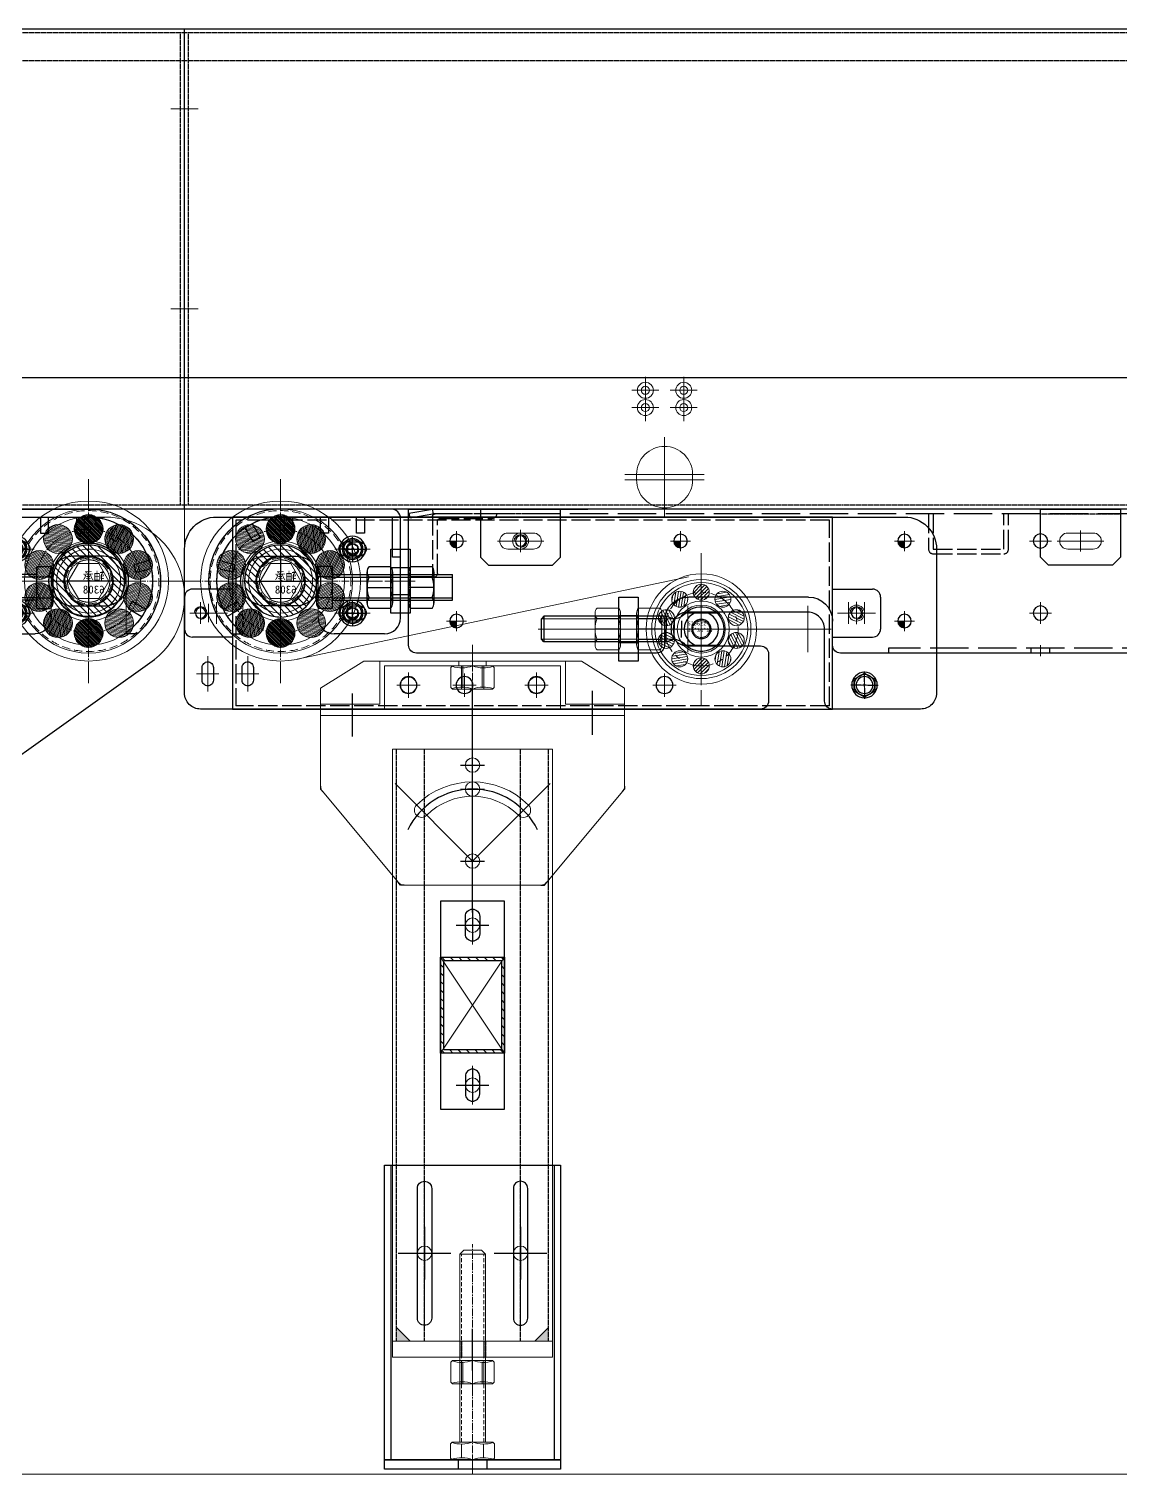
# Model space of a CAD drawing. Header units: millimetres. Extents: x 845401 to 948039, y 511594 to 550263.
# Drawn here: x 910984 to 911666, y 544184 to 545087 of the extents above; entities that cross this region are included whole.
import ezdxf

# ---------------------------------------------------------------- set-up
doc = ezdxf.new("R2010")
doc.units = ezdxf.units.MM
for name, pattern in [('ACAD_ISO02W100', [15, 12, -3]), ('CENTER', [0]), ('CENTER2', [28.575, 19.05, -3.175, 3.175, -3.175]), ('CENTERX2', [4, 2.5, -0.5, 0.5, -0.5]), ('DASHED', [0.75, 0.5, -0.25]), ('DASHED2', [0.375, 0.25, -0.125]), ('HIDDEN', [0.375, 0.25, -0.125])]:
    doc.linetypes.add(name, pattern=pattern)
for name, color, linetype in [('00', 7, 'Continuous'), ('1轮廓实线层', 7, 'Continuous'), ('21', 1, 'Continuous'), ('2细线层', 4, 'Continuous'), ('3中心线层', 1, 'CENTER'), ('4虚线层', 6, 'DASHED'), ('5剖面线层', 2, 'Continuous'), ('CL', 7, 'Continuous'), ('虚线', 4, 'ACAD_ISO02W100')]:
    doc.layers.add(name, color=color, linetype=linetype)
for name, color, linetype, lineweight in [('A-剖-0.10mm.......SECT-L01', 255, 'Continuous', 18), ('中心线', 1, 'CENTER', 9), ('剖面线', 6, 'Continuous', 15), ('粗实线', 7, 'Continuous', 30), ('细实线', 2, 'Continuous', 18)]:
    doc.layers.add(name, color=color, linetype=linetype, lineweight=lineweight)

# ---------------------------------------------------------------- blocks, each defined once
blk = doc.blocks.new('A$C040F782D12')
for p, q in [((862828.36, -655715.14), (862866.86, -655715.14)), ((862828.36, -655715.14), (862828.36, -655715.14)), ((862863.86, -655718.14), (862831.36, -655718.14)), ((862868.36, -655716.64), (862868.36, -655755.14)), ((862865.36, -655752.14), (862865.36, -655719.64)), ((862868.36, -655755.14), (862868.36, -655755.14))]:
    blk.add_line(p, q)
for centre, radius, start, end in [((862831.36, -655715.14), 3, 180, 270), ((862863.86, -655719.64), 1.5, 0, 90), ((862866.86, -655716.64), 1.5, 0, 90), ((862868.36, -655752.14), 3, 180, 270)]:
    blk.add_arc(centre, radius, start, end)
blk = doc.blocks.new('A$C433C1705')
at = {"layer": '虚线', "ltscale": 5}
blk.add_blockref('A$C040F782D12', (-862828.36, 655755.14), dxfattribs=at)
blk = doc.blocks.new('G$C93B904BA')
at = {"color": 1, "linetype": 'CENTER', "lineweight": -2, "ltscale": 3}
for p, q in [((-7, 0), (7, 0)), ((0, 7), (0, -7))]:
    blk.add_line(p, q, dxfattribs=at)
at = {"color": 0, "linetype": 'ByBlock', "lineweight": -2}
blk.add_circle((0, 0), 5, dxfattribs=at)
blk = doc.blocks.new('G$C56B2856F')
at = {"linetype": 'ByBlock', "lineweight": -2}
h = blk.add_hatch(dxfattribs=at)
h.set_pattern_fill('ANSI31', color=0, scale=0.2, style=0)
h.set_pattern_definition([(45, (-3782.49265, -49905.5814), (-0.449012806, 0.449012806), [])])
h.paths.add_polyline_path([(4.25, 0), (0, 0), (0, -4.25, 0.414214)])
at = {"color": 1, "linetype": 'CENTER', "lineweight": -2, "ltscale": 3}
for p, q in [((-6.25, 0), (6.25, 0)), ((0, 6.25), (0, -6.25))]:
    blk.add_line(p, q, dxfattribs=at)
at = {"color": 0, "linetype": 'ByBlock', "lineweight": -2}
blk.add_circle((0, 0), 4.25, dxfattribs=at)
blk = doc.blocks.new('A$C13691031')
at = {"layer": '虚线'}
for p, q in [((5, 40), (5, 18)), ((8, 40), (8, 18)), ((52, 18), (52, 40)), ((55, 18), (55, 40)), ((8, 18), (52, 18)), ((8, 15), (52, 15))]:
    blk.add_line(p, q, dxfattribs=at)
for centre, start, end in [((8, 18), 180, 270), ((52, 18), 270, 0)]:
    blk.add_arc(centre, 3, start, end, dxfattribs=at)
blk = doc.blocks.new('G$C5ACF9B66')
at = {"layer": '中心线', "ltscale": 4}
for p, q in [((825, 65.18, -6.36), (825, 78.82, -6.36)), ((818.19, 72, -6.36), (831.82, 72, -6.36)), ((825, 20.18, -6.36), (825, 33.82, -6.36)), ((818.19, 27, -6.36), (831.82, 27, -6.36)), ((825, 0, -6.36), (825, 7, -6.36))]:
    blk.add_line(p, q, dxfattribs=at)
at = {"layer": '粗实线'}
for p, q in [((0, 92), (1108, 92)), ((1220, 92), (1108, 92)), ((1220, 7), (1220, 92)), ((970, 37), (1045, 37)), ((955, 7), (955, 22)), ((1060, 22), (1060, 7)), ((550, 2), (950, 2)), ((1065, 2), (1215, 2))]:
    blk.add_line(p, q, dxfattribs=at)
for centre in [(825, 72, -6.36), (825, 27, -6.36)]:
    blk.add_circle(centre, 4.5, dxfattribs=at)
for centre, radius, start, end in [((970, 22), 15, 90, 180), ((1045, 22), 15, 0, 90), ((950, 7), 5, 270, 0), ((1065, 7), 5, 180, 270), ((1215, 7), 5, 270, 0)]:
    blk.add_arc(centre, radius, start, end, dxfattribs=at)
at = {"layer": '虚线', "ltscale": 2}
for p, q in [((1205, 92), (1204.74, 89)), ((1219.77, 89.4), (1205, 92)), ((15.26, 89), (1204.74, 89)), ((1219.25, 86.44), (1204.74, 89)), ((1219.77, 89.4), (1219.25, 86.44)), ((660, 5), (920, 5)), ((920, 5), (920, 2))]:
    blk.add_line(p, q, dxfattribs=at)
at = {"layer": '虚线'}
for p, q in [((819.25, 2, -6.36), (819.25, 5, -6.36)), ((830.75, 2, -6.36), (830.75, 5, -6.36))]:
    blk.add_line(p, q, dxfattribs=at)
at = {"color": 0, "linetype": 'ByBlock', "lineweight": -2}
for name, p in [('G$C56B2856F', (910, 72)), ('G$C56B2856F', (1050, 72)), ('G$C93B904BA', (1150, 72)), ('G$C56B2856F', (1190, 72)), ('G$C56B2856F', (910, 22)), ('G$C93B904BA', (940, 27)), ('G$C56B2856F', (1190, 22))]:
    blk.add_blockref(name, p, dxfattribs=at)
at = {"layer": '虚线', "ltscale": 2, "xscale": -1}
blk.add_blockref('A$C13691031', (900, 49), dxfattribs=at)
at = {"layer": '虚线', "ltscale": 2}
blk.add_blockref('A$C433C1705', (1164.98, 49), dxfattribs=at)
blk = doc.blocks.new('A$C58936E23')
at = {"color": 0, "linetype": 'ByBlock', "lineweight": -2}
blk.add_arc((50, 295), 50, 90.00588, 231.40902, dxfattribs=at)
at = {"layer": '中心线', "color": 1, "linetype": 'CENTER2', "ltscale": 8}
for p, q in [((60, 286.5), (60, 323.5)), ((94, 325), (116, 325)), ((32, 305), (88, 305)), ((94, 285), (116, 285))]:
    blk.add_line(p, q, dxfattribs=at)
at = {"layer": '粗实线'}
for p, q in [((900, 345), (50, 345)), ((350, 20), (18.81, 255.92))]:
    blk.add_line(p, q, dxfattribs=at)
for points in [[(109, 320.5), (101, 320.5, -0.414214), (96.5, 325, -0.414214), (101, 329.5), (109, 329.5, -0.414214), (113.5, 325, -0.414214)], [(50.5, 320.5), (69.5, 320.5, -0.414214), (85, 305, -0.414214), (69.5, 289.5), (50.5, 289.5, -0.414214), (35, 305, -0.414214)], [(109, 280.5), (101, 280.5, -0.414214), (96.5, 285, -0.414214), (101, 289.5), (109, 289.5, -0.414214), (113.5, 285, -0.414214)]]:
    blk.add_lwpolyline(points, format="xyb", close=True, dxfattribs=at)
blk = doc.blocks.new('*U1633')
at = {"layer": '1轮廓实线层'}
for p, q in [((-10, 9.81), (-10, 0)), ((0, 13.08), (-8.5, 13.08)), ((0, -13.09), (0, 13.08)), ((-10, 0), (-10, -9.81)), ((0, 6.54), (-8.5, 6.54)), ((0, 8), (75, 8)), ((0, -8), (0, 8)), ((75, -8), (75, 8)), ((0, -6.54), (-8.5, -6.54)), ((0, -8), (75, -8)), ((0, -13.09), (-8.5, -13.09))]:
    blk.add_line(p, q, dxfattribs=at)
for centre, radius, start, end in [((-5.68, 9.81), 4.32, 130.73327, 229.26673), ((5.02, 0), 15.02, 154.17392, 205.82608), ((-5.68, -9.81), 4.32, 130.73327, 229.26673)]:
    blk.add_arc(centre, radius, start, end, dxfattribs=at)
at = {"layer": '2细线层'}
for p, q in [((0, 6.4), (75, 6.4)), ((0, -6.4), (75, -6.4))]:
    blk.add_line(p, q, dxfattribs=at)
blk = doc.blocks.new('6308zza')
h = blk.add_hatch()
h.set_pattern_fill('ANSI31', color=2, scale=0.25, style=0)
h.set_pattern_definition([(45, (-1872.5048, -2641.3872), (-0.561266, 0.561266), [])])
h.paths.add_polyline_path([(9, 32.5, 1), (-9, 32.5, 1)])
h = blk.add_hatch()
h.set_pattern_fill('ANSI31', color=2, scale=0.25, angle=36, style=0)
h.set_pattern_definition([(81, (37.6802, -3237.5578), (-0.78397762, 0.12416986), [])])
h.paths.add_polyline_path([(-28.1, 26.29, 1), (-10.1, 26.29, 1)])
h = blk.add_hatch()
h.set_pattern_fill('ANSI31', color=2, scale=0.25, angle=-36, style=0)
h.set_pattern_definition([(9, (-3067.45665, -1036.2964), (-0.12416986, 0.78397762), [])])
h.paths.add_polyline_path([(10.1, 26.29, 1), (28.1, 26.29, 1)])
h = blk.add_hatch()
h.set_pattern_fill('ANSI31', color=2, scale=0.25, angle=72, style=0)
h.set_pattern_definition([(117, (1933.4727, -2597.09144), (-0.70723643, -0.36035496), [])])
h.paths.add_polyline_path([(-39.91, 10.04, 1), (-21.91, 10.04, 1)])
h = blk.add_hatch()
h.set_pattern_fill('ANSI31', color=2, scale=0.25, angle=-72, style=0)
h.set_pattern_definition([(333, (-3090.7443, 964.6244), (0.36035496, 0.70723643), [])])
h.paths.add_polyline_path([(39.91, 10.04, 1), (21.91, 10.04, 1)])
h = blk.add_hatch()
h.set_pattern_fill('ANSI31', color=2, scale=0.25, angle=108, style=0)
h.set_pattern_definition([(153, (3090.7443, -964.6244), (-0.36035496, -0.70723643), [])])
h.paths.add_polyline_path([(-39.91, -10.04, 1), (-21.91, -10.04, 1)])
h = blk.add_hatch()
h.set_pattern_fill('ANSI31', color=2, scale=0.25, angle=-108, style=0)
h.set_pattern_definition([(297, (-1933.4727, 2597.09144), (0.70723643, 0.36035496), [])])
h.paths.add_polyline_path([(39.91, -10.04, 1), (21.91, -10.04, 1)])
h = blk.add_hatch()
h.set_pattern_fill('ANSI31', color=2, scale=0.25, angle=144, style=0)
h.set_pattern_definition([(189, (3067.45665, 1036.2964), (0.12416986, -0.78397762), [])])
h.paths.add_polyline_path([(-10.1, -26.29, 1), (-28.1, -26.29, 1)])
h = blk.add_hatch()
h.set_pattern_fill('ANSI31', color=2, scale=0.25, angle=-144, style=0)
h.set_pattern_definition([(261, (-37.6802, 3237.5578), (0.78397762, -0.12416986), [])])
h.paths.add_polyline_path([(28.1, -26.29, 1), (10.1, -26.29, 1)])
h = blk.add_hatch()
h.set_pattern_fill('ANSI31', color=2, scale=0.25, angle=180, style=0)
h.set_pattern_definition([(225, (1872.5048, 2641.3872), (0.561266, -0.561266), [])])
h.paths.add_polyline_path([(9, -32.5, 1), (-9, -32.5, 1)])
at = {"color": 1, "linetype": 'CENTER2', "ltscale": 0.25}
for p, q in [((0, 50), (0, -50)), ((-50, 0), (50, 0))]:
    blk.add_line(p, q, dxfattribs=at)
at = {"color": 2}
for centre, radius in [((0, 0), 45), ((0, 0), 40), ((0, 32.5), 9), ((-19.1, 26.29), 9), ((19.1, 26.29), 9), ((-30.91, 10.04), 9), ((0, 0), 25), ((0, 0), 20), ((30.91, 10.04), 9), ((-30.91, -10.04), 9), ((30.91, -10.04), 9), ((-19.1, -26.29), 9), ((19.1, -26.29), 9), ((0, -32.5), 9)]:
    blk.add_circle(centre, radius, dxfattribs=at)
at = {"color": 1, "linetype": 'CENTER2', "ltscale": 0.25}
blk.add_circle((0, 0), 32.5, dxfattribs=at)
at = {"color": 3, "insert": (-10.02, 5.53), "char_height": 5, "width": 23.1038, "attachment_point": 1}
blk.add_mtext('{\\fSimSun|b0|i0|c134|p54;轴承}6308', dxfattribs=at)
blk = doc.blocks.new('ztt2015-05-20e')
at = {"layer": '剖面线'}
h = blk.add_hatch(dxfattribs=at)
h.set_pattern_fill('ANSI31', color=256, scale=25, style=0)
h.set_pattern_definition([(45, (-811205.8484, 604385.6305), (-2.209708691, 2.209708691), [])])
h.paths.add_polyline_path([(-7, 15.5), (-7, 22.5, 0.414214), (-29.5, 0), (-22.5, 0, -0.414214)])
h.paths.add_polyline_path([(-7, 22.5), (-7, 15.5, -0.414214), (8.5, 0), (15.5, 0, 0.414214)])
h.paths.add_polyline_path([(15.5, 0), (8.5, 0, -0.414214), (-7, -15.5), (-7, -22.5, 0.414214)])
h.paths.add_polyline_path([(-22.5, 0), (-29.5, 0, 0.414214), (-7, -22.5), (-7, -15.5, -0.414214)])
at = {"layer": '中心线'}
for p, q in [((-7, 28), (-7, -28)), ((-35, 0), (21, 0))]:
    blk.add_line(p, q, dxfattribs=at)
at = {"layer": '粗实线', "color": 0}
for radius in [22.5, 15.5]:
    blk.add_circle((-7, 0), radius, dxfattribs=at)
blk = doc.blocks.new('A$C20566805')
at = {"color": 1, "linetype": 'CENTERX2'}
for p, q in [((26, 0), (26, 52)), ((0, 26), (52, 26))]:
    blk.add_line(p, q, dxfattribs=at)
at = {"color": 0}
blk.add_lwpolyline([(19.65, 37), (13.3, 26), (19.65, 15), (32.35, 15), (38.7, 26), (32.35, 37)], close=True, dxfattribs=at)
for radius in [22.5, 15]:
    blk.add_circle((26, 26), radius, dxfattribs=at)
at = {"color": 4, "linetype": 'DASHED2'}
blk.add_circle((26, 26), 13.25, dxfattribs=at)
blk = doc.blocks.new('gzsf1234-0o9u')
at = {"color": 1, "linetype": 'CENTER2'}
for p, q in [((11.89, 46.73), (11.89, -80.78)), ((11.89, 0.48), (11.89, -34.52)), ((-51.86, -17.02), (75.65, -17.02)), ((-8.61, -17.02), (32.39, -17.02))]:
    blk.add_line(p, q, dxfattribs=at)
for radius in [50, 20]:
    blk.add_circle((11.89, -17.02), radius)
at = {"color": 4, "linetype": 'HIDDEN', "ltscale": 20}
for radius in [44, 22.5, 15, 14.25]:
    blk.add_circle((11.89, -17.02), radius, dxfattribs=at)
blk.add_blockref('6308zza', (11.89, -17.02))
at = {"color": 0}
for name, p in [('ztt2015-05-20e', (18.89, -17.02)), ('A$C20566805', (-14.11, -43.02))]:
    blk.add_blockref(name, p, dxfattribs=at)
blk = doc.blocks.new('护套')
for p, q in [((-23.5, 0), (-23.5, -33)), ((23.5, 0), (23.5, -23))]:
    blk.add_line(p, q)
blk.add_arc((0, 0), 23.5, 0, 180)
at = {"layer": '00', "ltscale": 0.08}
for centre in [(45, 20), (45, -20)]:
    blk.add_circle(centre, 3.5, dxfattribs=at)
at = {"layer": '00', "color": 4, "ltscale": 0.08}
for centre in [(45, 20), (45, -20)]:
    blk.add_arc(centre, 4, 90, 0, dxfattribs=at)
at = {"layer": '1轮廓实线层'}
for p, q in [((69, 45), (0, 45)), ((75, -23), (75, 39)), ((65, -33), (33.5, -33))]:
    blk.add_line(p, q, dxfattribs=at)
blk.add_lwpolyline([(75, 15), (70, 15), (70, 39, 0.414214), (69, 40), (0, 40, 0.72668), (-23.5, -32.37, 0.72668)], format="xyb", dxfattribs=at)
for centre, radius, start, end in [((0, 0), 45, 90, 227.16657), ((69, 39), 6, 0, 90), ((33.5, -23), 10, 180, 270), ((65, -23), 10, 270, 0)]:
    blk.add_arc(centre, radius, start, end, dxfattribs=at)
at = {"layer": '3中心线层'}
for p, q in [((38.37, 20), (51.63, 20)), ((45, 14), (45, 26)), ((0, 16.74), (0, -16.74)), ((-16.74, 0), (16.74, 0)), ((45, -26), (45, -14)), ((38.37, -20), (51.63, -20))]:
    blk.add_line(p, q, dxfattribs=at)
at = {"layer": 'CL', "ltscale": 0.08}
blk.add_line((-30.59, -33), (-23.5, -33), dxfattribs=at)
for points in [[(7.5, 40), (7.5, 30), (2.5, 30), (2.5, 40)], [(30, 40), (30, 30), (25, 30), (25, 40)], [(52.5, 40), (52.5, 30), (47.5, 30), (47.5, 40)], [(-17.8, 35.82), (-12.83, 27.23), (-17.17, 24.73), (-22.13, 33.32)], [(-37.91, 12.75), (-28.33, 10.18), (-29.62, 5.35), (-39.21, 7.92)], [(-35.82, -17.8), (-27.23, -12.83), (-24.73, -17.17), (-33.32, -22.13)]]:
    blk.add_lwpolyline(points, dxfattribs=at)
blk = doc.blocks.new('OHM08')
at = {"layer": '21', "linetype": 'Continuous'}
for p, q in [((-2, 0), (-7.5, 0)), ((-1, 0), (1, 0)), ((0, 2), (0, 7.5)), ((0, -1), (0, 1)), ((2, 0), (7.5, 0)), ((0, -2), (0, -7.5))]:
    blk.add_line(p, q, dxfattribs=at)
blk.add_lwpolyline([(3, 1.73), (0, 3.46), (-3, 1.73), (-3, -1.73), (0, -3.46), (3, -1.73)], close=True, dxfattribs=at)
for radius in [6.5, 5.63]:
    blk.add_circle((0, 0), radius, dxfattribs=at)
blk = doc.blocks.new('A$C31E67C0F')
at = {"layer": '21', "linetype": 'Continuous'}
blk.add_circle((8, 8), 8, dxfattribs=at)
at = {"linetype": 'Continuous'}
blk.add_blockref('OHM08', (8, 8), dxfattribs=at)
blk = doc.blocks.new('G$C50D05676')
at = {"color": 4, "linetype": 'DASHED', "lineweight": -2}
for points in [[(840, 336.59), (900, 336.59), (900, 311.59)], [(840, 336.59), (900, 336.59), (900, 311.59)], [(840, 336.59), (900, 336.58), (900, 311.59)]]:
    blk.add_lwpolyline(points, dxfattribs=at)
at = {"color": 0, "linetype": 'ByBlock', "lineweight": -2}
blk.add_circle((840, 291.59), 50, dxfattribs=at)
at = {"color": 0}
blk.add_circle((840, 292.59), 23, dxfattribs=at)
at = {"xscale": -1}
for name, p in [('gzsf1234-0o9u', (851.89, 308.61)), ('护套', (840, 291.59))]:
    blk.add_blockref(name, p, dxfattribs=at)
at = {"linetype": 'CENTER', "lineweight": -2, "xscale": -1}
blk.add_blockref('A$C58936E23', (900, -13.41), dxfattribs=at)
at = {"layer": '1轮廓实线层', "xscale": -1}
blk.add_blockref('*U1633', (807.56, 287.58), dxfattribs=at)
at = {"layer": '21', "linetype": 'Continuous', "xscale": -1}
for p in [(803, 303.59), (803, 263.59)]:
    blk.add_blockref('A$C31E67C0F', p, dxfattribs=at)
blk = doc.blocks.new('6206zzswe')
h = blk.add_hatch()
h.set_pattern_fill('ANSI31', color=2, scale=0.5, angle=36, style=0)
h.set_pattern_definition([(81, (177.6857, -3168.0321), (-1.56795524, 0.2483397), [])])
h.paths.add_polyline_path([(-8.52, 13.85, 1), (-18.52, 13.85, 1)])
h = blk.add_hatch()
h.set_pattern_fill('ANSI31', color=2, scale=0.5, style=0)
h.set_pattern_definition([(45, (-1715.575, -2668.3415), (-1.122532, 1.122532), [])])
h.paths.add_polyline_path([(5, 18.24, -1), (-5, 18.24, -1)])
h = blk.add_hatch()
h.set_pattern_fill('ANSI31', color=2, scale=0.5, angle=-36, style=0)
h.set_pattern_definition([(9, (-2953.5444, -1151.2526), (-0.2483397, 1.56795524), [])])
h.paths.add_polyline_path([(18.52, 13.85, 1), (8.52, 13.85, 1)])
h = blk.add_hatch()
h.set_pattern_fill('ANSI31', color=2, scale=0.5, angle=72, style=0)
h.set_pattern_definition([(117, (2003.0765, -2459.4595), (-1.41447286, -0.7207099), [])])
h.paths.add_polyline_path([(-16.87, 2.35, 1), (-26.87, 2.35, 1)])
h = blk.add_hatch()
h.set_pattern_fill('ANSI31', color=2, scale=0.5, angle=-72, style=0)
h.set_pattern_definition([(333, (-3063.3602, 803.7582), (0.7207099, 1.41447286), [])])
h.paths.add_polyline_path([(26.87, 2.35, 1), (16.87, 2.35, 1)])
h = blk.add_hatch()
h.set_pattern_fill('ANSI31', color=2, scale=0.5, angle=108, style=0)
h.set_pattern_definition([(153, (3063.3602, -813.2744), (-0.7207099, -1.41447286), [])])
h.paths.add_polyline_path([(-16.87, -11.87, 1), (-26.87, -11.87, 1)])
h = blk.add_hatch()
h.set_pattern_fill('ANSI31', color=2, scale=0.5, angle=-108, style=0)
h.set_pattern_definition([(297, (-2003.0765, 2449.9433), (1.41447286, 0.7207099), [])])
h.paths.add_polyline_path([(26.87, -11.87, 1), (16.87, -11.87, 1)])
h = blk.add_hatch()
h.set_pattern_fill('ANSI31', color=2, scale=0.5, angle=144, style=0)
h.set_pattern_definition([(189, (2953.5444, 1141.7364), (0.2483397, -1.56795524), [])])
h.paths.add_polyline_path([(-8.52, -23.37, 1), (-18.52, -23.37, 1)])
h = blk.add_hatch()
h.set_pattern_fill('ANSI31', color=2, scale=0.5, angle=180, style=0)
h.set_pattern_definition([(225, (1715.575, 2658.8253), (1.122532, -1.122532), [])])
h.paths.add_polyline_path([(5, -27.76, 1), (-5, -27.76, 1)])
h = blk.add_hatch()
h.set_pattern_fill('ANSI31', color=2, scale=0.5, angle=-144, style=0)
h.set_pattern_definition([(261, (-177.6857, 3158.5158), (1.56795524, -0.2483397), [])])
h.paths.add_polyline_path([(18.52, -23.37, 1), (8.52, -23.37, 1)])
at = {"color": 1, "linetype": 'CENTER2'}
for p, q in [((0, 30.24), (0, -39.76)), ((-35, -4.76), (35, -4.76))]:
    blk.add_line(p, q, dxfattribs=at)
at = {"color": 2}
for centre, radius in [((0, -4.76), 31), ((-13.52, 13.85), 5), ((0, 18.24), 5), ((13.52, 13.85), 5), ((0, -4.76), 15), ((-21.87, 2.35), 5), ((21.87, 2.35), 5), ((-21.87, -11.87), 5), ((21.87, -11.87), 5), ((-13.52, -23.37), 5), ((0, -27.76), 5), ((13.52, -23.37), 5)]:
    blk.add_circle(centre, radius, dxfattribs=at)
at = {"color": 1, "linetype": 'CENTER2'}
blk.add_circle((0, -4.76), 23, dxfattribs=at)
at = {"insert": (-8.63, 0), "char_height": 2.5, "width": 24.3305, "attachment_point": 1}
blk.add_mtext('6206zz\\P62*30*16', dxfattribs=at)
blk = doc.blocks.new('GZSF2199')
at = {"color": 1, "linetype": 'CENTER2'}
for p, q in [((19.31, 30.09), (19.31, -64.91)), ((-28.19, -17.41), (66.81, -17.41))]:
    blk.add_line(p, q, dxfattribs=at)
for p, q in [((8.13, -7.41), (30.49, -7.41)), ((8.13, -27.41), (30.49, -27.41))]:
    blk.add_line(p, q)
for radius in [34.5, 29, 15]:
    blk.add_circle((19.31, -17.41), radius)
at = {"color": 0}
for radius in [31, 17.5]:
    blk.add_circle((19.31, -17.41), radius, dxfattribs=at)
at = {"color": 4, "linetype": 'DASHED'}
for radius in [6, 5.25]:
    blk.add_circle((19.31, -17.41), radius, dxfattribs=at)
blk.add_blockref('6206zzswe', (19.31, -12.65))
blk = doc.blocks.new('A$C18442082')
at = {"layer": '中心线', "ltscale": 4}
for p, q in [((5, 53.18), (5, 66.82)), ((15, 53.18), (15, 66.82)), ((15, 53.18), (15, 66.82)), ((410, 53.18), (410, 66.81)), ((420, 53.18), (420, 66.81)), ((420, 53.18), (420, 66.81)), ((-1.82, 60), (11.82, 60)), ((21.82, 60), (8.18, 60)), ((403.18, 60), (416.82, 60)), ((426.82, 60), (413.18, 60))]:
    blk.add_line(p, q, dxfattribs=at)
at = {"layer": '中心线', "ltscale": 0.25}
blk.add_line((10, 65.77), (10, 54.23), dxfattribs=at)
at = {"layer": '粗实线'}
for p, q in [((25, 75), (0, 75)), ((400, 75), (425, 75)), ((-5, 70), (-5, 50)), ((430, 70), (430, 50)), ((25, 45), (0, 45)), ((400, 45), (425, 45))]:
    blk.add_line(p, q, dxfattribs=at)
blk.add_lwpolyline([(380, 120), (45, 120), (25, 120), (25, 0), (400, 0), (400, 120)], close=True, dxfattribs=at)
for centre, start, end in [((0, 70), 90, 180), ((425, 70), 0, 90), ((0, 50), 180, 270), ((425, 50), 270, 0)]:
    blk.add_arc(centre, 5, start, end, dxfattribs=at)
at = {"layer": '虚线'}
blk.add_line((398, 2), (27, 2), dxfattribs=at)
blk.add_lwpolyline([(398, 2), (398, 118), (368.76, 118), (46.24, 118), (27, 118), (27, 2)], dxfattribs=at)
blk = doc.blocks.new('A$C2647088C')
at = {"layer": '1轮廓实线层'}
for p, q in [((31, 20.4), (31.52, 20.4)), ((26.32, 8.8), (26.32, 14)), ((31, 7.6), (31, 14)), ((36, 6), (36, 14)), ((31, 7.6), (31.52, 7.6))]:
    blk.add_line(p, q, dxfattribs=at)
at = {"layer": '中心线'}
for p, q in [((14, 27.34), (14, 0.61)), ((3.63, 14), (115.93, 14))]:
    blk.add_line(p, q, dxfattribs=at)
at = {"layer": '粗实线'}
for p, q in [((26.32, 19.2), (26.32, 14)), ((36, 22), (31, 20.4)), ((31, 20.4), (31, 14)), ((36, 22), (112.4, 22)), ((36, 22), (36, 14)), ((112.4, 22), (114, 20.4)), ((112.4, 22), (112.4, 6)), ((114, 7.6), (114, 20.4)), ((36, 6), (31, 7.6)), ((36, 6), (112.4, 6)), ((112.4, 6), (114, 7.6))]:
    blk.add_line(p, q, dxfattribs=at)
for radius in [10.72, 6]:
    blk.add_circle((14, 14), radius, dxfattribs=at)
for centre, radius, start, end in [((14, 14), 14, 43.10468, 316.89532), ((31.52, 30.4), 10, 223.10467, 270), ((31.52, -2.4), 10, 90, 136.89533)]:
    blk.add_arc(centre, radius, start, end, dxfattribs=at)
at = {"layer": '细实线'}
for p, q in [((114, 20.4), (31, 20.4)), ((114, 7.6), (31, 7.6))]:
    blk.add_line(p, q, dxfattribs=at)
blk = doc.blocks.new('DSFGDFG')
for p, q in [((1136.67, 3017.1), (1150.18, 3017.1)), ((1135.47, 2994.2), (1135.47, 3013.83)), ((1136.67, 3010.56), (1150.18, 3010.56)), ((1151.37, 3013.83), (1151.37, 2994.2)), ((1136.67, 2997.47), (1150.18, 2997.47)), ((1150.18, 2990.93), (1136.67, 2990.93))]:
    blk.add_line(p, q)
for centre, radius, start, end in [((1140.56, 3013.83), 5.08, 139.9424, 220.0576), ((1146.29, 3013.83), 5.08, 319.9424, 40.0576), ((1154.02, 3004.02), 18.54, 159.34022, 200.65978), ((1132.83, 3004.02), 18.54, 339.34022, 20.65978), ((1140.56, 2994.2), 5.08, 139.9424, 220.0576), ((1146.29, 2994.2), 5.08, 319.9424, 40.0576)]:
    blk.add_arc(centre, radius, start, end)
at = {"layer": '3中心线层'}
blk.add_line((1135.47, 3004.02), (1151.37, 3004.02), dxfattribs=at)
blk = doc.blocks.new('*U1635')
for p, q in [((-15.9, -9.81), (-15.9, 9.81)), ((-14.71, 13.09), (-1.19, 13.09)), ((0, 9.81), (0, -9.81)), ((-14.71, 6.54), (-1.19, 6.54)), ((-14.71, -6.54), (-1.19, -6.54)), ((-1.19, -13.08), (-14.71, -13.08))]:
    blk.add_line(p, q)
for centre, radius, start, end in [((-10.82, 9.81), 5.08, 139.9424, 220.0576), ((-5.08, 9.81), 5.08, 319.9424, 40.0576), ((2.64, 0), 18.54, 159.34022, 200.65978), ((-18.54, 0), 18.54, 339.34022, 20.65978), ((-10.82, -9.81), 5.08, 139.9424, 220.0576), ((-5.08, -9.81), 5.08, 319.9424, 40.0576)]:
    blk.add_arc(centre, radius, start, end)
at = {"layer": '3中心线层'}
blk.add_line((-15.9, 0), (0, 0), dxfattribs=at)
blk = doc.blocks.new('*U1636')
for p, q in [((0, -9.81), (0, 9.81)), ((1.19, 13.08), (14.71, 13.08)), ((15.9, 9.81), (15.9, -9.81)), ((14.71, 6.54), (1.19, 6.54)), ((14.71, -6.54), (1.19, -6.54)), ((14.71, -13.09), (1.19, -13.09))]:
    blk.add_line(p, q)
for centre, radius, start, end in [((5.08, 9.81), 5.08, 139.9424, 220.0576), ((10.82, 9.81), 5.08, 319.9424, 40.0576), ((18.54, 0), 18.54, 159.34022, 200.65978), ((-2.64, 0), 18.54, 339.34022, 20.65978), ((5.08, -9.81), 5.08, 139.9424, 220.0576), ((10.82, -9.81), 5.08, 319.9424, 40.0576)]:
    blk.add_arc(centre, radius, start, end)
at = {"layer": '3中心线层'}
blk.add_line((15.9, 0), (0, 0), dxfattribs=at)
blk = doc.blocks.new('*U1637')
at = {"layer": '1轮廓实线层'}
for p, q in [((-10, 9.81), (-10, 0)), ((0, 13.08), (-8.5, 13.08)), ((0, -13.09), (0, 13.08)), ((-10, 0), (-10, -9.81)), ((0, 6.54), (-8.5, 6.54)), ((0, 8), (75, 8)), ((0, -8), (0, 8)), ((75, -8), (75, 8)), ((0, -6.54), (-8.5, -6.54)), ((0, -8), (75, -8)), ((0, -13.09), (-8.5, -13.09))]:
    blk.add_line(p, q, dxfattribs=at)
for centre, radius, start, end in [((-5.68, 9.81), 4.32, 130.73327, 229.26673), ((5.02, 0), 15.02, 154.17392, 205.82608), ((-5.68, -9.81), 4.32, 130.73327, 229.26673)]:
    blk.add_arc(centre, radius, start, end, dxfattribs=at)
at = {"layer": '2细线层'}
for p, q in [((0, 6.4), (75, 6.4)), ((0, -6.4), (75, -6.4))]:
    blk.add_line(p, q, dxfattribs=at)
blk = doc.blocks.new('A$C57506761')
at = {"color": 0, "linetype": 'ByBlock', "lineweight": -2}
for centre in [(45, 19), (170, 19), (250, 19), (295, 19), (330, 19)]:
    blk.add_circle(centre, 5.25, dxfattribs=at)
at = {"layer": '中心线'}
for p, q in [((25.76, 109), (14.23, 109)), ((20, 114.77), (20, 103.23)), ((165.76, 109), (154.23, 109)), ((160, 114.77), (160, 103.23)), ((265.76, 109), (254.23, 109)), ((260, 114.77), (260, 103.23)), ((305.76, 109), (294.23, 109)), ((300, 114.77), (300, 103.23)), ((365, 97), (365, 111)), ((376, 104), (354, 104)), ((410, 65.5), (410, 102.5)), ((344.77, 84), (325.82, 84)), ((438, 84), (382, 84)), ((20, 64.77), (20, 53.23)), ((55.76, 64), (44.23, 64)), ((50, 69.77), (50, 58.23)), ((80.5, 39.5), (80.5, 68.5)), ((155.5, 39.5), (155.5, 68.5)), ((300, 64.77), (300, 53.23)), ((376, 64), (354, 64)), ((365, 57), (365, 71)), ((465.76, 64), (454.23, 64)), ((460, 69.77), (460, 58.23)), ((25.76, 59), (14.23, 59)), ((305.76, 59), (294.23, 59)), ((170.5, 54), (65.89, 54)), ((67, 54), (171.61, 54)), ((202.27, 54), (183.32, 54)), ((430.5, 37), (430.5, 15)), ((455.5, 37), (455.5, 15)), ((52.25, 19), (37.75, 19)), ((45, 26.25), (45, 11.75)), ((177.25, 19), (162.75, 19)), ((170, 26.25), (170, 11.75)), ((257.25, 19), (242.75, 19)), ((250, 26.25), (250, 11.75)), ((302.25, 19), (287.75, 19)), ((295, 26.25), (295, 11.75)), ((337.25, 19), (322.75, 19)), ((330, 26.25), (330, 11.75)), ((437.5, 26), (423.5, 26)), ((462.5, 26), (448.5, 26))]:
    blk.add_line(p, q, dxfattribs=at)
at = {"layer": '粗实线'}
blk.add_lwpolyline([(70, 54, -0.414214), (80.5, 64.5), (155.5, 64.5, -0.414214), (166, 54, -0.414214), (155.5, 43.5), (110, 43.5, 0.414214), (105, 38.5), (105, 9, 0.414214), (110, 4), (460, 4, 0.414214), (470, 14), (470, 104, 0.414214), (450, 124), (20, 124, 0.414214), (0, 104), (0, 14, 0.414214), (10, 4), (65, 4, 0.414214), (70, 9), (70, 54)], format="xyb", dxfattribs=at)
for points in [[(361, 99.5), (369, 99.5, 0.414214), (373.5, 104, 0.414214), (369, 108.5), (361, 108.5, 0.414214), (356.5, 104, 0.414214)], [(419.5, 99.5), (400.5, 99.5, 0.414214), (385, 84, 0.414214), (400.5, 68.5), (419.5, 68.5, 0.414214), (435, 84, 0.414214)], [(361, 59.5), (369, 59.5, 0.414214), (373.5, 64, 0.414214), (369, 68.5), (361, 68.5, 0.414214), (356.5, 64, 0.414214)], [(434, 22), (434, 30, 0.414214), (430.5, 33.5), (430.5, 33.5, 0.414214), (427, 30), (427, 22, 0.414214), (430.5, 18.5), (430.5, 18.5, 0.414214)], [(459, 22), (459, 30, 0.414214), (455.5, 33.5), (455.5, 33.5, 0.414214), (452, 30), (452, 22, 0.414214), (455.5, 18.5), (455.5, 18.5, 0.414214)]]:
    blk.add_lwpolyline(points, format="xyb", close=True, dxfattribs=at)
for points in [[(341, 104), (329, 104), (329, 64), (341, 64)], [(198.5, 74), (186.5, 74), (186.5, 34), (198.5, 34)]]:
    blk.add_lwpolyline(points, close=True, dxfattribs=at)
for centre, radius in [((20, 109), 4.25), ((160, 109), 4.25), ((260, 109), 3.25), ((300, 109), 4.25), ((20, 59), 4.25), ((50, 64), 3.25), ((300, 59), 4.25), ((460, 64), 3.25)]:
    blk.add_circle(centre, radius, dxfattribs=at)
at = {"layer": '细实线'}
for centre in [(260, 109), (50, 64), (460, 64)]:
    blk.add_arc(centre, 4, 0, 270, dxfattribs=at)
at = {"layer": '虚线'}
for p, q in [((341, 92.5), (329, 92.5)), ((341, 75.5), (329, 75.5)), ((198.5, 62.5), (186.5, 62.5)), ((198.5, 45.5), (186.5, 45.5))]:
    blk.add_line(p, q, dxfattribs=at)
blk = doc.blocks.new('DFGFREWRE3445')
at = {"color": 0, "linetype": 'ByBlock', "lineweight": -2}
blk.add_blockref('A$C57506761', (0, -64), dxfattribs=at)
blk = doc.blocks.new('OBM08')
at = {"layer": '21', "linetype": 'Continuous'}
for p, q in [((-2, 0), (-8.51, 0)), ((-1, 0), (1, 0)), ((0, 2), (0, 8.51)), ((0, -1), (0, 1)), ((2, 0), (8.51, 0)), ((0, -2), (0, -8.51))]:
    blk.add_line(p, q, dxfattribs=at)
blk.add_lwpolyline([(6.5, 3.75), (0, 7.51), (-6.5, 3.75), (-6.5, -3.75), (0, -7.51), (6.5, -3.75)], close=True, dxfattribs=at)
blk.add_circle((0, 0), 6.5, dxfattribs=at)
blk = doc.blocks.new('A$C3BFB7E3F')
at = {"layer": '21', "linetype": 'Continuous'}
blk.add_circle((8.51, 8.51), 8, dxfattribs=at)
at = {"linetype": 'Continuous'}
blk.add_blockref('OBM08', (8.51, 8.51), dxfattribs=at)
blk = doc.blocks.new('G$C0267728A')
at = {"color": 1, "linetype": 'ByBlock', "lineweight": -2}
blk.add_line((74.07, 31.08), (318.81, 82.67), dxfattribs=at)
at = {"color": 4, "linetype": 'DASHED', "lineweight": -2}
blk.add_lwpolyline([(3.75, 100), (3.75, 125), (63.75, 125)], dxfattribs=at)
at = {"xscale": -1}
for name, p in [('gzsf1234-0o9u', (75.65, 97.02)), ('DSFGDFG', (1411.73, -2954.02)), ('DSFGDFG', (1437.63, -2954.02))]:
    blk.add_blockref(name, p, dxfattribs=at)
at = {"color": 0, "linetype": 'ByBlock', "lineweight": -2, "xscale": -1}
blk.add_blockref('A$C57506761', (473.75, -4), dxfattribs=at)
for name, p in [('护套', (63.75, 80)), ('GZSF2199', (307.44, 67.41))]:
    blk.add_blockref(name, p)
at = {"layer": '1轮廓实线层'}
for name, p in [('*U1637', (96.19, 76)), ('*U1635', (133.75, 76)), ('*U1636', (143.75, 76))]:
    blk.add_blockref(name, p, dxfattribs=at)
at = {"layer": '1轮廓实线层', "xscale": -1}
blk.add_blockref('A$C2647088C', (340.75, 36), dxfattribs=at)
at = {"layer": '21', "linetype": 'Continuous', "xscale": -1}
for name, p in [('A$C31E67C0F', (116.75, 92)), ('A$C31E67C0F', (116.75, 52)), ('A$C3BFB7E3F', (437.26, 6.49))]:
    blk.add_blockref(name, p, dxfattribs=at)
at = {"layer": '粗实线', "xscale": -1}
blk.add_blockref('DFGFREWRE3445', (473.75, 60), dxfattribs=at)
at = {"layer": '粗实线'}
blk.add_blockref('A$C18442082', (8.76, 0), dxfattribs=at)
blk = doc.blocks.new('ew323')
at = {"color": 1, "linetype": 'CENTER2', "ltscale": 0.25}
blk.add_line((4.54, 63.3), (4.54, 41.92), dxfattribs=at)
at = {"color": 2, "linetype": 'HIDDEN', "ltscale": 10}
for p, q in [((-1.46, 60.5), (-1.46, 46)), ((10.54, 60.5), (10.54, 46))]:
    blk.add_line(p, q, dxfattribs=at)
at = {"color": 2}
for p, q in [((-1.46, 47.25), (-1.46, 59.24)), ((10.54, 47.25), (10.54, 59.24))]:
    blk.add_line(p, q, dxfattribs=at)
blk.add_lwpolyline([(-7.96, 60.5), (17.04, 60.5), (18.04, 59.5), (18.04, 47), (17.04, 46), (-7.96, 46), (-8.96, 47), (-8.96, 59.5)], close=True, dxfattribs=at)
blk.add_lwpolyline([(-2.46, 46), (-2.46, 60.5), (11.54, 60.5), (11.54, 46)], dxfattribs=at)
for centre, start, end in [((-2.26, 78.34), 251.72079, 290.86753), ((11.34, 78.34), 249.13247, 288.27921), ((-2.26, 28.16), 69.13247, 108.27921), ((11.34, 28.16), 71.72079, 110.86753)]:
    blk.add_arc(centre, 19.09, start, end, dxfattribs=at)
blk = doc.blocks.new('A$C58470C7F')
at = {"color": 1, "linetype": 'CENTER', "lineweight": -2, "ltscale": 3}
blk.add_line((85, 24.11), (85, 40.11), dxfattribs=at)
at = {"color": 0, "linetype": 'ByBlock', "lineweight": -2}
for p, q in [((17, 30), (-10, 13)), ((17, 30), (27, 30)), ((143, 30), (27, 30)), ((27, 30), (27, 3)), ((143, 3), (143, 30)), ((143, 30), (153, 30)), ((153, 30), (180, 13)), ((30, 0), (30, 27)), ((30, 27), (140, 27)), ((140, 27), (140, 0)), ((-10, 3), (-10, 13)), ((180, 13), (180, 3)), ((27, 3), (-10, 3)), ((-10, 3), (-10, 0)), ((-10, 0), (30, 0)), ((140, 0), (180, 0)), ((180, 3), (143, 3)), ((180, 0), (180, 3))]:
    blk.add_line(p, q, dxfattribs=at)
at = {"color": 4, "linetype": 'DASHED', "lineweight": -2}
for p, q in [((76.5, 30), (76.5, 27)), ((93.5, 30), (93.5, 27))]:
    blk.add_line(p, q, dxfattribs=at)
at = {"color": 1, "linetype": 'CENTER', "lineweight": -2}
for p, q in [((45, 22.91), (45, 7.09)), ((125, 22.91), (125, 7.09)), ((37.75, 15), (52.25, 15)), ((117.75, 15), (132.25, 15)), ((10, 6.43), (10, -5.07)), ((160, 6.43), (160, -5.07))]:
    blk.add_line(p, q, dxfattribs=at)
at = {"color": 0, "linetype": 'ByBlock', "lineweight": -2}
blk.add_lwpolyline([(30, 27), (140, 27), (140, 0), (30, 0)], close=True, dxfattribs=at)
for centre in [(45, 15), (125, 15)]:
    blk.add_circle(centre, 5, dxfattribs=at)
at = {"xscale": -1}
blk.add_blockref('ew323', (89.54, -33.5), dxfattribs=at)
blk = doc.blocks.new('G$C49133A2F')
for name, p in [('G$C0267728A', (0, 211.59)), ('G$C50D05676', (603.76, 0))]:
    blk.add_blockref(name, p)
at = {"xscale": -1}
blk.add_blockref('G$C5ACF9B66', (1363.76, 244.59), dxfattribs=at)
at = {"color": 0, "linetype": 'ByBlock', "lineweight": -2, "xscale": -1}
blk.add_blockref('A$C58470C7F', (268.75, 211.59), dxfattribs=at)
blk = doc.blocks.new('A$C36980DBC')
for p, q in [((0, 127.1), (190, 127.1)), ((0, 78.91), (0, 127.1)), ((190, 78.91), (190, 127.1)), ((0, 123.1), (190, 123.1)), ((92.5, 92.1), (97.5, 92.1)), ((95, 89.6), (95, 94.6)), ((1.16, 75.71), (48.5, 18.9)), ((188.84, 75.71), (141.5, 18.9)), ((92.5, 32.1), (97.5, 32.1)), ((95, 29.6), (95, 34.6)), ((137.66, 17.1), (52.34, 17.1))]:
    blk.add_line(p, q)
for centre in [(95, 92.1), (95, 32.1)]:
    blk.add_circle(centre, 4.5)
for centre, radius, start, end in [((95, 32.1), 49.5, 45, 135), ((5, 78.91), 5, 180, 219.80557), ((95, 32.1), 40.5, 45, 135), ((185, 78.91), 5, 320.19443, 0), ((63.18, 63.92), 4.5, 135, 315), ((126.82, 63.92), 4.5, 225, 45), ((52.34, 22.1), 5, 219.80557, 270), ((137.66, 22.1), 5, 270, 320.19443)]:
    blk.add_arc(centre, radius, start, end)
at = {"layer": '2细线层'}
for p, q in [((0, 78.91), (0, 77.1)), ((1.16, 75.71), (0, 77.1)), ((188.84, 75.71), (190, 77.1)), ((190, 78.91), (190, 77.1)), ((50, 17.1), (48.5, 18.9)), ((140, 17.1), (141.5, 18.9)), ((52.34, 17.1), (50, 17.1)), ((137.66, 17.1), (140, 17.1))]:
    blk.add_line(p, q, dxfattribs=at)
at = {"layer": '3中心线层'}
for p, q in [((20, 109.92), (20, 136.84)), ((95, 0), (95, 144.32)), ((170, 110.99), (170, 138.46)), ((95, 32.1), (46.54, 80.56)), ((95, 32.1), (143.46, 80.56))]:
    blk.add_line(p, q, dxfattribs=at)
blk.add_arc((95, 32.1), 45, 25.70181, 154.29819, dxfattribs=at)
blk = doc.blocks.new('A$C065E4FDC')
at = {"linetype": 'ByBlock', "lineweight": -2}
h = blk.add_hatch(color=2, dxfattribs=at)
h.paths.add_polyline_path([(2.5, 61.87), (2.5, 53.37), (11, 53.37)])
h.paths.add_polyline_path([(89, 53.37), (97.5, 53.37), (97.5, 61.87)])
for p, q in [((0, 43.37, 0.06), (0, 423.38, 0.06)), ((100, 423.38, 0.06), (0, 423.38, 0.06)), ((100, 43.37, 0.06), (100, 423.38, 0.06)), ((100, 53.37, 0.06), (0, 53.37, 0.06)), ((100, 43.37, 0.06), (0, 43.37, 0.06))]:
    blk.add_line(p, q)
for centre in [(50, 413.38, 0.06), (50, 398.38, 0.06), (50, 353.38, 0.06), (50, 313.37, 0.06), (50, 213.37, 0.06), (20, 108.37, 0.06), (80, 108.37, 0.06)]:
    blk.add_circle(centre, 4.5)
at = {"layer": '3中心线层'}
for p, q in [((50, 405.88, 0.06), (50, 420.88, 0.06)), ((42.5, 413.38, 0.06), (57.5, 413.38, 0.06)), ((42.5, 398.38, 0.06), (57.5, 398.38, 0.06)), ((50, 390.88, 0.06), (50, 405.88, 0.06)), ((42.5, 353.38, 0.06), (57.5, 353.38, 0.06)), ((50, 345.88, 0.06), (50, 360.88, 0.06)), ((50, 323.57, 0.06), (50, 303.17, 0.06)), ((39.8, 313.37, 0.06), (60.2, 313.37, 0.06)), ((50, 223.57, 0.06), (50, 203.17, 0.06)), ((39.8, 213.37, 0.06), (60.2, 213.37, 0.06)), ((20, 124.87, 0.06), (20, 91.87, 0.06)), ((80, 124.87, 0.06), (80, 91.87, 0.06)), ((3.5, 108.37, 0.06), (36.5, 108.37, 0.06)), ((63.5, 108.37, 0.06), (96.5, 108.37, 0.06)), ((50, 35, 0.06), (50, 61.19, 0.06))]:
    blk.add_line(p, q, dxfattribs=at)
at = {"layer": '4虚线层'}
for p, q in [((2.5, 53.37, 0.06), (2.5, 423.38, 0.06)), ((20, 53.37, 0.06), (20, 423.38, 0.06)), ((80, 53.37, 0.06), (80, 423.38, 0.06)), ((97.5, 53.37, 0.06), (97.5, 423.38, 0.06)), ((42, 53.37, 0.06), (42, 43.37, 0.06)), ((43, 53.37, 0.06), (43, 43.37, 0.06)), ((57, 53.37, 0.06), (57, 43.37, 0.06)), ((58, 53.37, 0.06), (58, 43.37, 0.06))]:
    blk.add_line(p, q, dxfattribs=at)
at = {"layer": '5剖面线层'}
for p, q in [((11, 53.37, 0.06), (2.5, 61.87, 0.06)), ((89, 53.37, 0.06), (97.5, 61.87, 0.06))]:
    blk.add_line(p, q, dxfattribs=at)
blk = doc.blocks.new('A$C2E170EB7')
at = {"layer": '中心线'}
for p, q in [((25, 186), (25, 90)), ((85, 186), (85, 90)), ((17.5, 138), (32.5, 138)), ((92.5, 138), (77.5, 138)), ((55, 12), (55, 0))]:
    blk.add_line(p, q, dxfattribs=at)
at = {"layer": '粗实线'}
for p, q in [((4, 193), (4, 9)), ((106, 193), (106, 9))]:
    blk.add_line(p, q, dxfattribs=at)
for points in [[(0, 193), (110, 193), (110, 9), (0, 9)], [(0, 9), (110, 9), (110, 3), (0, 3)]]:
    blk.add_lwpolyline(points, close=True, dxfattribs=at)
for points in [[(25, 183), (25, 183, -0.414214), (29.5, 178.5), (29.5, 97.5, -0.414214), (25, 93), (25, 93, -0.414214), (20.5, 97.5), (20.5, 178.5, -0.414214)], [(85, 183), (85, 183, 0.414214), (80.5, 178.5), (80.5, 97.5, 0.414214), (85, 93), (85, 93, 0.414214), (89.5, 97.5), (89.5, 178.5, 0.414214)]]:
    blk.add_lwpolyline(points, format="xyb", close=True, dxfattribs=at)
at = {"layer": '虚线', "ltscale": 0.5}
for p, q in [((46, 9), (46, 3)), ((64, 9), (64, 3))]:
    blk.add_line(p, q, dxfattribs=at)
blk = doc.blocks.new('A$C7142694E')
at = {"color": 1, "linetype": 'CENTER2', "ltscale": 0.25}
blk.add_line((13.75, 0, 0), (13.75, 137.77, 0), dxfattribs=at)
at = {"color": 2}
for p, q in [((21.75, 131.6, 0), (5.75, 131.6, 0)), ((6.82, 12.87, 0), (6.82, 4.33, 0)), ((20.68, 12.87, 0), (20.68, 4.33, 0))]:
    blk.add_line(p, q, dxfattribs=at)
at = {"color": 2, "linetype": 'HIDDEN', "ltscale": 10}
for p, q in [((6.75, 14.1, 0), (6.75, 131.6, 0)), ((20.75, 14.1, 0), (20.75, 131.6, 0))]:
    blk.add_line(p, q, dxfattribs=at)
at = {"color": 2, "elevation": 0}
for points in [[(21.75, 14.1), (5.75, 14.1), (5.75, 131.6), (8.25, 134.1), (19.25, 134.1), (21.75, 131.6)], [(26.5, 3.1), (1, 3.1), (0, 4.1), (0, 13.1), (1, 14.1), (26.5, 14.1), (27.5, 13.1), (27.5, 4.1)]]:
    blk.add_lwpolyline(points, close=True, dxfattribs=at)
at = {"color": 2}
for centre, start, end in [((6.87, 32.72, 0), 252.01471, 290.27887), ((20.63, 32.72, 0), 249.72113, 287.98529), ((6.87, -15.52, 0), 69.72113, 107.98529), ((20.63, -15.52, 0), 72.01471, 110.27887)]:
    blk.add_arc(centre, 19.85, start, end, dxfattribs=at)
at = {"rotation": 180}
blk.add_blockref('ew323', (18.29, 111.09, 0), dxfattribs=at)
blk = doc.blocks.new('A$C39C60854')
at = {"layer": '剖面线'}
h = blk.add_hatch(dxfattribs=at)
h.set_pattern_fill('ANSI31', color=256, scale=30, style=0)
h.set_pattern_definition([(45, (-776643, 668927.5), (-2.65165043, 2.65165043), [])])
h.paths.add_polyline_path([(0, 40), (0, 0), (60, 0), (60, 40)])
h.paths.add_polyline_path([(58, 38), (58, 2), (2, 2), (2, 38)], flags=16)
at = {"layer": '粗实线'}
for points in [[(0, 40), (60, 40), (60, 0), (0, 0)], [(2, 38), (58, 38), (58, 2), (2, 2)]]:
    blk.add_lwpolyline(points, close=True, dxfattribs=at)
blk = doc.blocks.new('A$C771F760B')
at = {"layer": '中心线'}
for p, q in [((32, 20), (8, 20)), ((20, 13.5), (20, 26.5)), ((108, 20), (132, 20)), ((120, 13.5), (120, 26.5))]:
    blk.add_line(p, q, dxfattribs=at)
at = {"layer": '粗实线', "color": 0}
blk.add_lwpolyline([(5, 40), (5, 0), (135, 0), (135, 40)], close=True, dxfattribs=at)
for points in [[(25.5, 24.5), (14.5, 24.5, 0.414214), (10, 20), (10, 20, 0.414214), (14.5, 15.5), (25.5, 15.5, 0.414214), (30, 20), (30, 20, 0.414214)], [(114.5, 24.5), (125.5, 24.5, -0.414214), (130, 20), (130, 20, -0.414214), (125.5, 15.5), (114.5, 15.5, -0.414214), (110, 20), (110, 20, -0.414214)]]:
    blk.add_lwpolyline(points, format="xyb", close=True, dxfattribs=at)
at = {"layer": '细实线'}
for p, q in [((40, 0), (100, 40)), ((40, 40), (100, 0))]:
    blk.add_line(p, q, dxfattribs=at)
at = {"layer": '粗实线'}
blk.add_blockref('A$C39C60854', (40, 0), dxfattribs=at)
blk = doc.blocks.new('A$C5FC54899')
at = {"color": 1, "linetype": 'CENTER', "lineweight": -2, "ltscale": 3}
for p, q in [((14.5, 13), (14.5, 0)), ((0, 6.5), (29, 6.5))]:
    blk.add_line(p, q, dxfattribs=at)
at = {"color": 0, "linetype": 'ByBlock', "lineweight": -2}
blk.add_lwpolyline([(6.5, 1.5), (22.5, 1.5, 0.414214), (27.5, 6.5, 0.414214), (22.5, 11.5), (6.5, 11.5, 0.414214), (1.5, 6.5, 0.414214)], format="xyb", close=True, dxfattribs=at)
blk = doc.blocks.new('A$C4D7926B7')
at = {"layer": '粗实线'}
blk.add_lwpolyline([(5, -5), (5, -5), (0, 0), (0, 30), (50, 30), (50, 0), (45, -5), (5, -5)], dxfattribs=at)
at = {"layer": '虚线', "color": 4, "linetype": 'DASHED'}
blk.add_line((0, 27), (50, 27), dxfattribs=at)
at = {"color": 0, "linetype": 'ByBlock', "lineweight": -2}
blk.add_blockref('A$C5FC54899', (10.5, 3.5), dxfattribs=at)
blk = doc.blocks.new('G$CAE280B22')
at = {"color": 1}
for p, q in [((24.76, 49.84), (24.76, 0)), ((0, 26.62), (49.52, 26.62)), ((0, 23.22), (49.52, 23.22))]:
    blk.add_line(p, q, dxfattribs=at)
blk.add_lwpolyline([(24.76, 5.72), (24.76, 5.72, 0.414214), (42.26, 23.22), (42.26, 26.62, 0.414214), (24.76, 44.12), (24.76, 44.12, 0.414214), (7.26, 26.62), (7.26, 23.22, 0.414214)], format="xyb", close=True)
blk = doc.blocks.new('G$C397DBCB9')
at = {"color": 1}
blk.add_blockref('G$CAE280B22', (-24.76, -21.31), dxfattribs=at)
blk = doc.blocks.new('G$CD2AE9158')
at = {"layer": 'A-剖-0.10mm.......SECT-L01'}
for radius in [5, 2.5]:
    blk.add_circle((8.42, 8.42), radius, dxfattribs=at)
at = {"layer": '中心线'}
for p, q in [((8.42, 16.84), (8.42, 0)), ((16.84, 8.42), (0, 8.42))]:
    blk.add_line(p, q, dxfattribs=at)
blk = doc.blocks.new('A$C5333de7c')
at = {"color": 0, "linetype": 'ByBlock', "lineweight": -2}
blk.add_line((596.44, 35, 0.13), (6.44, 35, 0.13), dxfattribs=at)
at = {"layer": '中心线'}
for p, q in [((0, 285, 0.13), (15, 285, 0.13)), ((1512.88, 285, 0.13), (1497.88, 285, 0.13)), ((0, 160, 0.13), (15, 160, 0.13)), ((1512.88, 160, 0.13), (1497.88, 160, 0.13))]:
    blk.add_line(p, q, dxfattribs=at)
at = {"layer": '粗实线'}
for p, q in [((6.44, 35, 0.13), (6.44, 335, 0.13)), ((6.44, 335, 0.13), (1506.44, 335, 0.13)), ((1506.44, 35, 0.13), (1506.44, 335, 0.13)), ((1506.44, 117, 0.13), (6.44, 117, 0.13)), ((1506.44, 35, 0.13), (6.44, 35, 0.13))]:
    blk.add_line(p, q, dxfattribs=at)
at = {"layer": '虚线', "color": 4, "linetype": 'DASHED'}
for p, q in [((1506.44, 332.5, 0.13), (6.44, 332.5, 0.13)), ((8.94, 37.5, 0.13), (8.94, 332.5, 0.13)), ((1503.94, 37.5, 0.13), (1503.94, 332.5, 0.13)), ((1506.44, 315, 0.13), (6.44, 315, 0.13)), ((1506.44, 37.5, 0.13), (6.44, 37.5, 0.13)), ((8.94, 35, 0.13), (8.94, 35, 0.13))]:
    blk.add_line(p, q, dxfattribs=at)
at = {"color": 2}
blk.add_blockref('G$C397DBCB9', (306.44, 51.32, 0.13), dxfattribs=at)
at = {"color": 0, "linetype": 'ByBlock', "lineweight": -2, "xscale": -1}
blk.add_blockref('A$C4D7926B7', (241.44, 5, 0.13), dxfattribs=at)
at = {"color": 0, "linetype": 'ByBlock', "lineweight": -2}
blk.add_blockref('A$C4D7926B7', (541.44, 5, 0.13), dxfattribs=at)
at = {"layer": 'A-剖-0.10mm.......SECT-L01', "rotation": 270}
for p in [(286.02, 117.59, 0.13), (310.02, 117.59, 0.13), (286.02, 106.79, 0.13), (310.02, 106.79, 0.13)]:
    blk.add_blockref('G$CD2AE9158', p, dxfattribs=at)
blk = doc.blocks.new('A$C85405ab8')
at = {"color": 0, "linetype": 'ByBlock', "lineweight": -2}
for name, p in [('A$C5333de7c', (0, 568, -0.13)), ('A$C36980DBC', (91.43, 350.9)), ('A$C2E170EB7', (131.43, 0)), ('A$C7142694E', (172.68, 5.9, 0))]:
    blk.add_blockref(name, p, dxfattribs=at)
blk.add_blockref('G$C49133A2F', (2.68, 266.42))
at = {"color": 6}
blk.add_blockref('A$C065E4FDC', (136.43, 29.63, -0.06), dxfattribs=at)
at = {"layer": '粗实线', "rotation": 90.00000000000001}
blk.add_blockref('A$C771F760B', (206.43, 223), dxfattribs=at)

msp = doc.modelspace()

# ---------------------------------------------------------------- linework, layer by layer
at = {"layer": 'A-剖-0.10mm.......SECT-L01', "color": 6}
msp.add_line((894760.27, 544183.82, -0.13), (934283.3, 544183.82, -0.13), dxfattribs=at)

# ---------------------------------------------------------------- block references
at = {"layer": 'A-剖-0.10mm.......SECT-L01'}
for p in [(909574.75, 544183.82, -0.75), (911074.75, 544183.82, -0.75)]:
    msp.add_blockref('A$C85405ab8', p, dxfattribs=at)

doc.saveas('drawing.dxf')
